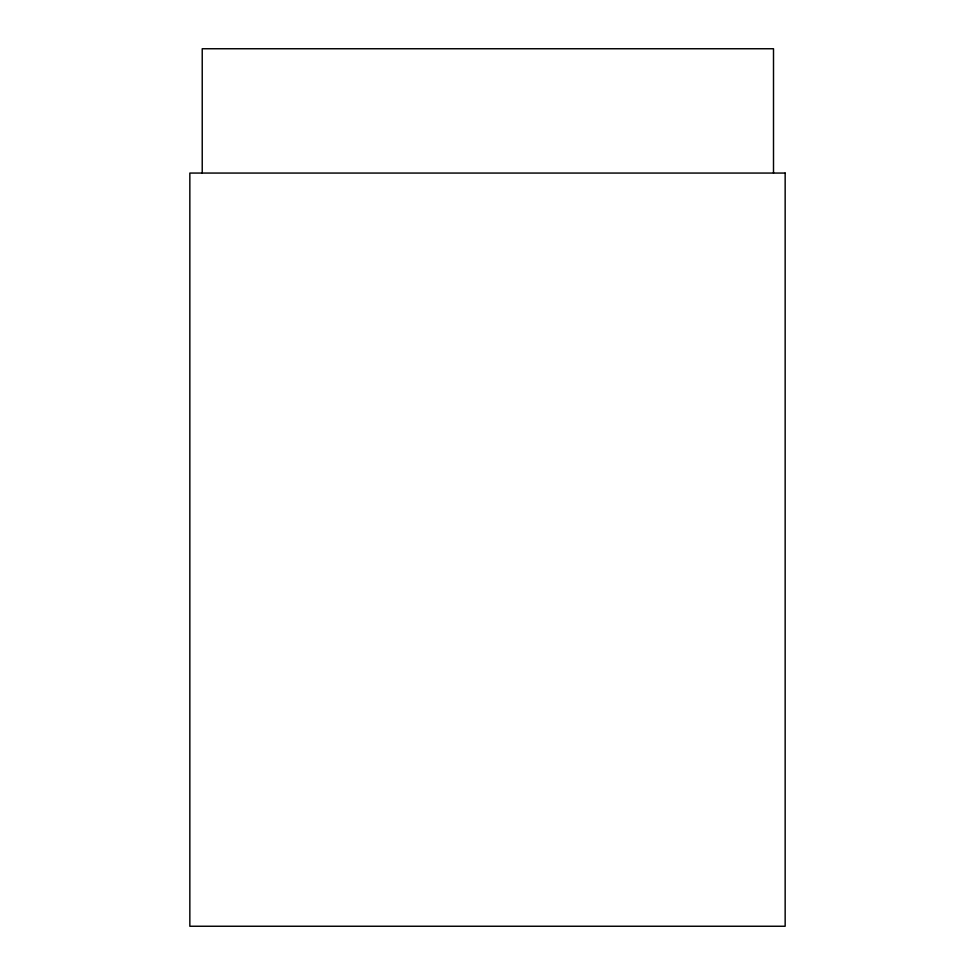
<?xml version="1.0" encoding="UTF-8"?>
<svg xmlns="http://www.w3.org/2000/svg" width="975" height="975" viewBox="0 0 975 975"><rect width="100%" height="100%" fill="white"/><g stroke="black" fill="none" stroke-linecap="round" stroke-linejoin="round"><path stroke-width="1.46" d="M773.504 173.062L773.504 48.75L202.227 48.75L202.227 173.062M785.155 173.062L189.845 173.062L189.845 926.25L785.155 926.25L785.155 173.062"/></g></svg>
